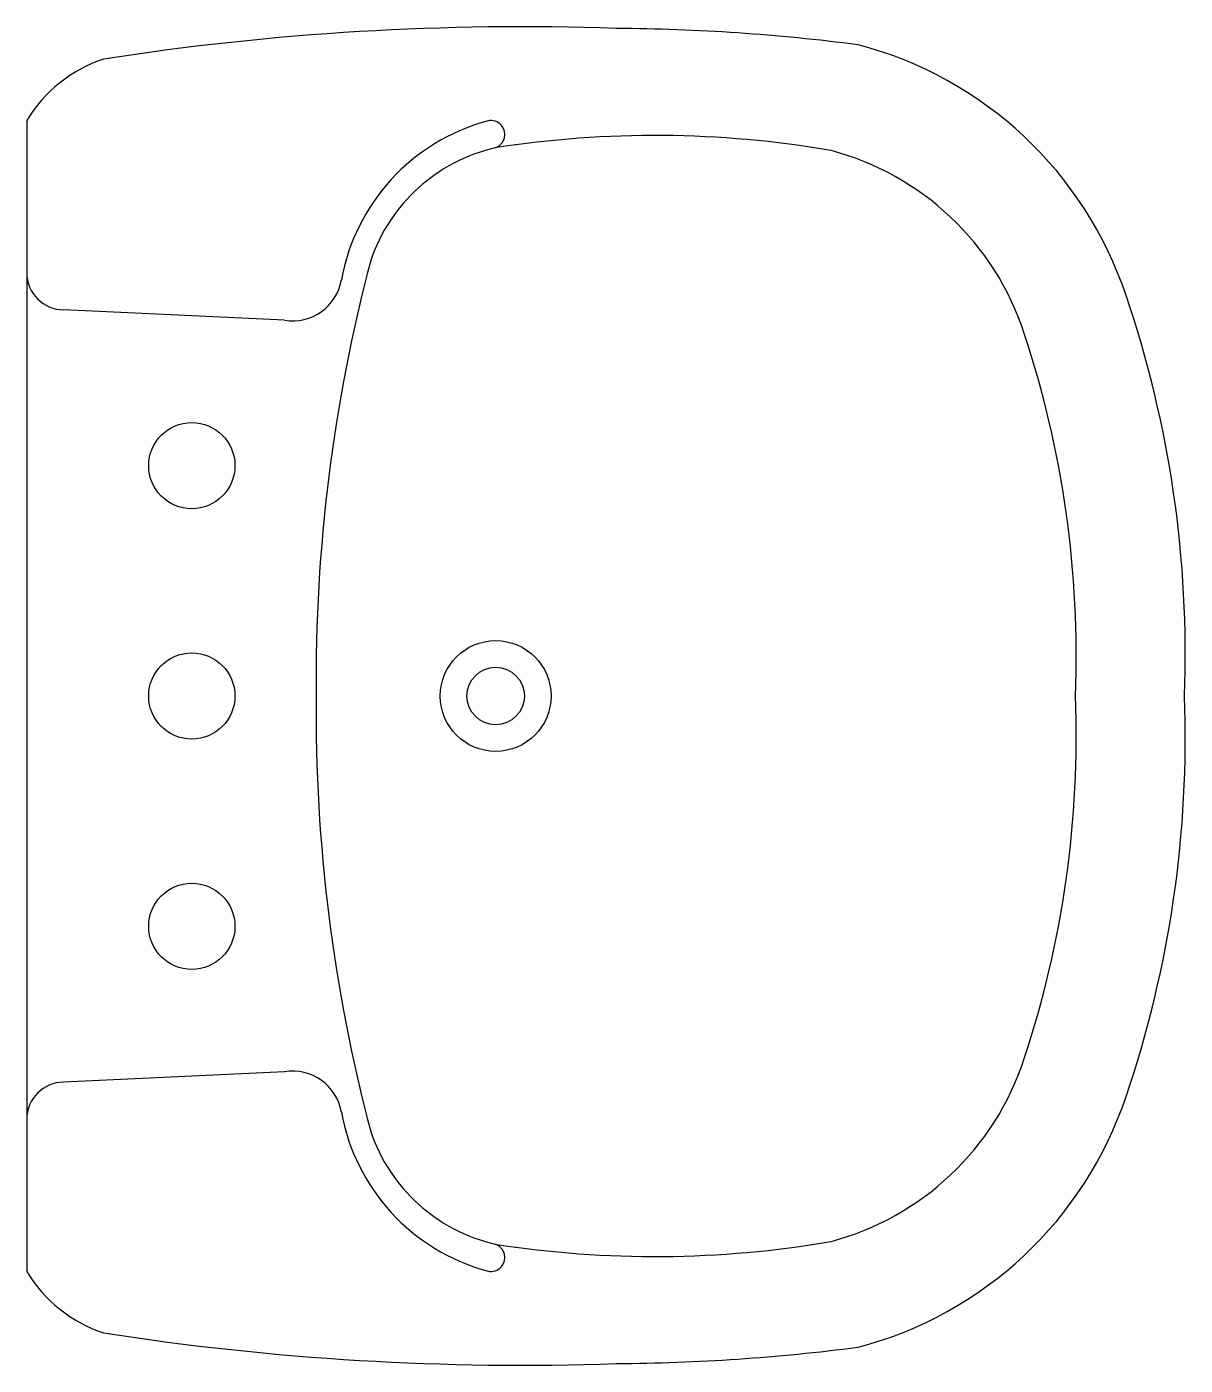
# Model space of a CAD drawing. Header units: millimetres. Extents: x -2942.008 to -2941.538, y 2953.83 to 2954.373.
import ezdxf

# ---------------------------------------------------------------- set-up
doc = ezdxf.new("R2010")
doc.units = ezdxf.units.MM
doc.header["$LTSCALE"] = 10
doc.layers.add('banheiro_louças', color=2, linetype='Continuous')

msp = doc.modelspace()

# ---------------------------------------------------------------- linework, layer by layer
at = {"layer": 'banheiro_louças'}
for p, q in [((-2942.008278071981, 2954.335397264209), (-2942.008278071981, 2953.868255491587)), ((-2941.903591871684, 2954.254355784502), (-2941.993278071981, 2954.258584612414)), ((-2941.903591871684, 2953.949296971294), (-2941.993278071981, 2953.945068143382))]:
    msp.add_line(p, q, dxfattribs=at)
for centre in [(-2941.941279163135, 2954.195326377898), (-2941.941279163135, 2954.101826377898), (-2941.941279163135, 2954.008326377898)]:
    msp.add_circle(centre, 0.01749999999998408, dxfattribs=at)
at = {"layer": 'banheiro_louças', "color": 1}
for radius in [0.02249999999997954, 0.01165634263823071]:
    msp.add_circle((-2941.817906014198, 2954.101826377898), radius, dxfattribs=at)
at = {"layer": 'banheiro_louças'}
for centre, radius, start, end in [((-2941.80718483157, 2953.26778829668), 1.105655816873006, 88.00970177002712, 98.83854665032456), ((-2941.774510345517, 2953.561972127761), 0.8108251813539606, 82.64979652471695, 89.59543085127576), ((-2941.710477658474, 2954.214630774225), 0.1566186865462027, 18.50605731720664, 75.31667047714569), ((-2941.958827703019, 2954.305486113242), 0.05779287103752275, 108.4023440285885, 148.8314245937938), ((-2941.799855342023, 2954.255985214703), 0.08204210255120178, 105.3226784411892, 169.6544466421933), ((-2941.819845620133, 2954.329704398958), 0.005674862038439546, 287.5114630556416, 109.3785539062185), ((-2941.753165022305, 2953.907482216139), 0.4218439684800053, 80.26713008048897, 98.86005230108377), ((-2941.802478963923, 2954.256275935666), 0.06979587804170002, 102.9649993262057, 161.4036023365729), ((-2941.7109493835, 2954.213781642223), 0.1132742313891615, 18.09766784258525, 75.22900148363773), ((-2941.227428717001, 2954.10842394603), 0.6633832544553923, 165.141797450981, 180.5698350664675), ((-2941.993278071982, 2954.273584612414), 0.01499999999998636, 180, 270), ((-2941.900279246988, 2954.274079539663), 0.01999999999998181, 260.466093864144, 350.3259949854976), ((-2941.989070726585, 2954.119129071035), 0.451123505114356, 357.8019001328065, 18.77741000460194), ((-2941.996781754016, 2954.118543577621), 0.4145541831852701, 357.6888792459878, 18.33762444202479), ((-2941.227428717001, 2954.095228809766), 0.6633832544553923, 179.4301649335325, 194.8582025490189), ((-2941.996781754016, 2954.085109178176), 0.4145541831852701, 341.6623755579752, 2.311120754012181), ((-2941.989070726585, 2954.084523684761), 0.451123505114356, 341.222589995398, 2.198099867193486), ((-2941.7109493835, 2953.989871113573), 0.1132742313891615, 284.7709985163622, 341.9023321574147), ((-2941.900279246988, 2953.929573216134), 0.01999999999998181, 9.6740050145024, 99.53390613585599), ((-2941.993278071982, 2953.930068143382), 0.01499999999998636, 90, 180), ((-2941.710477658474, 2953.989021981571), 0.1566186865462027, 284.6833295228543, 341.4939426827934), ((-2941.799855342023, 2953.947667541093), 0.08204210255120178, 190.3455533578067, 254.6773215588108), ((-2941.802478963923, 2953.94737682013), 0.06979587804170002, 198.5963976634272, 257.0350006737943), ((-2941.819845620133, 2953.873948356838), 0.005674862038439546, 250.6214460937815, 72.48853694435839), ((-2941.753165022305, 2954.296170539657), 0.4218439684800053, 261.1399476989162, 279.732869919511), ((-2941.958827703019, 2953.898166642554), 0.05779287103752275, 211.1685754062062, 251.5976559714115), ((-2941.80718483157, 2954.935864459117), 1.105655816873006, 261.1614533496755, 271.9902982299729), ((-2941.774510345517, 2954.641680628035), 0.8108251813539606, 270.4045691487242, 277.3502034752831)]:
    msp.add_arc(centre, radius, start, end, dxfattribs=at)

doc.saveas('drawing.dxf')
